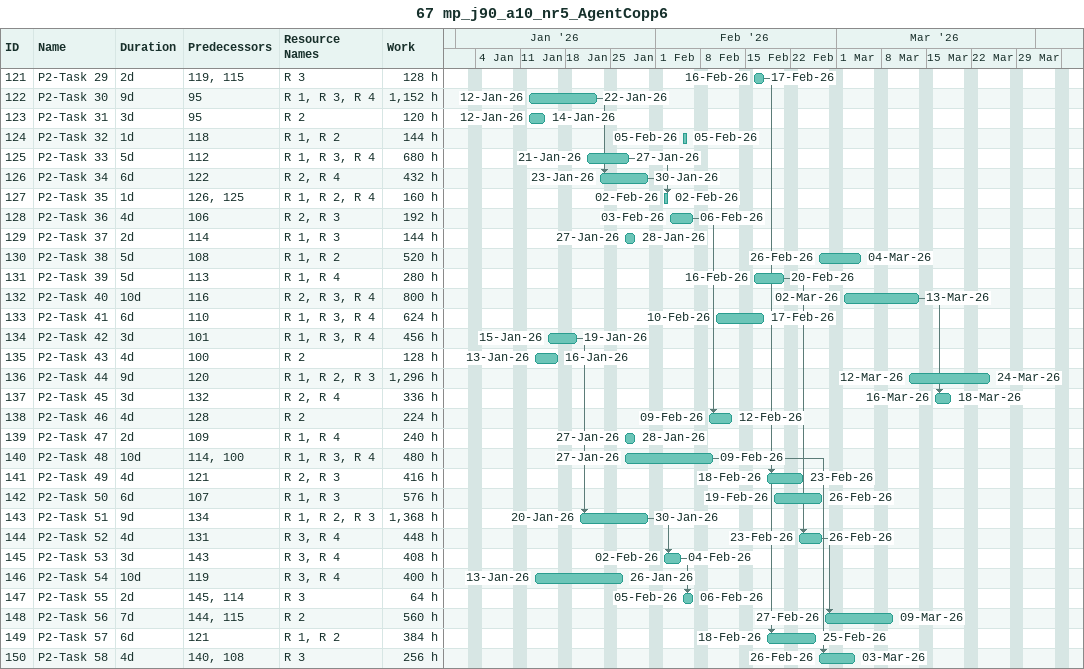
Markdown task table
67 mp_j90_a10_nr5_AgentCopp6

| ID | Task | Duration | Start | Finish | Predecessors | Resources | Work (h) |
|---|---|---|---|---|---|---|---|
| 121 | P2-Task 29 | 2d | 2026-02-16 | 2026-02-17 | 119, 115 | R 3 | 128 |
| 122 | P2-Task 30 | 9d | 2026-01-12 | 2026-01-22 | 95 | R 1, R 3, R 4 | 1152 |
| 123 | P2-Task 31 | 3d | 2026-01-12 | 2026-01-14 | 95 | R 2 | 120 |
| 124 | P2-Task 32 | 1d | 2026-02-05 | 2026-02-05 | 118 | R 1, R 2 | 144 |
| 125 | P2-Task 33 | 5d | 2026-01-21 | 2026-01-27 | 112 | R 1, R 3, R 4 | 680 |
| 126 | P2-Task 34 | 6d | 2026-01-23 | 2026-01-30 | 122 | R 2, R 4 | 432 |
| 127 | P2-Task 35 | 1d | 2026-02-02 | 2026-02-02 | 126, 125 | R 1, R 2, R 4 | 160 |
| 128 | P2-Task 36 | 4d | 2026-02-03 | 2026-02-06 | 106 | R 2, R 3 | 192 |
| 129 | P2-Task 37 | 2d | 2026-01-27 | 2026-01-28 | 114 | R 1, R 3 | 144 |
| 130 | P2-Task 38 | 5d | 2026-02-26 | 2026-03-04 | 108 | R 1, R 2 | 520 |
| 131 | P2-Task 39 | 5d | 2026-02-16 | 2026-02-20 | 113 | R 1, R 4 | 280 |
| 132 | P2-Task 40 | 10d | 2026-03-02 | 2026-03-13 | 116 | R 2, R 3, R 4 | 800 |
| 133 | P2-Task 41 | 6d | 2026-02-10 | 2026-02-17 | 110 | R 1, R 3, R 4 | 624 |
| 134 | P2-Task 42 | 3d | 2026-01-15 | 2026-01-19 | 101 | R 1, R 3, R 4 | 456 |
| 135 | P2-Task 43 | 4d | 2026-01-13 | 2026-01-16 | 100 | R 2 | 128 |
| 136 | P2-Task 44 | 9d | 2026-03-12 | 2026-03-24 | 120 | R 1, R 2, R 3 | 1296 |
| 137 | P2-Task 45 | 3d | 2026-03-16 | 2026-03-18 | 132 | R 2, R 4 | 336 |
| 138 | P2-Task 46 | 4d | 2026-02-09 | 2026-02-12 | 128 | R 2 | 224 |
| 139 | P2-Task 47 | 2d | 2026-01-27 | 2026-01-28 | 109 | R 1, R 4 | 240 |
| 140 | P2-Task 48 | 10d | 2026-01-27 | 2026-02-09 | 114, 100 | R 1, R 3, R 4 | 480 |
| 141 | P2-Task 49 | 4d | 2026-02-18 | 2026-02-23 | 121 | R 2, R 3 | 416 |
| 142 | P2-Task 50 | 6d | 2026-02-19 | 2026-02-26 | 107 | R 1, R 3 | 576 |
| 143 | P2-Task 51 | 9d | 2026-01-20 | 2026-01-30 | 134 | R 1, R 2, R 3 | 1368 |
| 144 | P2-Task 52 | 4d | 2026-02-23 | 2026-02-26 | 131 | R 3, R 4 | 448 |
| 145 | P2-Task 53 | 3d | 2026-02-02 | 2026-02-04 | 143 | R 3, R 4 | 408 |
| 146 | P2-Task 54 | 10d | 2026-01-13 | 2026-01-26 | 119 | R 3, R 4 | 400 |
| 147 | P2-Task 55 | 2d | 2026-02-05 | 2026-02-06 | 145, 114 | R 3 | 64 |
| 148 | P2-Task 56 | 7d | 2026-02-27 | 2026-03-09 | 144, 115 | R 2 | 560 |
| 149 | P2-Task 57 | 6d | 2026-02-18 | 2026-02-25 | 121 | R 1, R 2 | 384 |
| 150 | P2-Task 58 | 4d | 2026-02-26 | 2026-03-03 | 140, 108 | R 3 | 256 |
